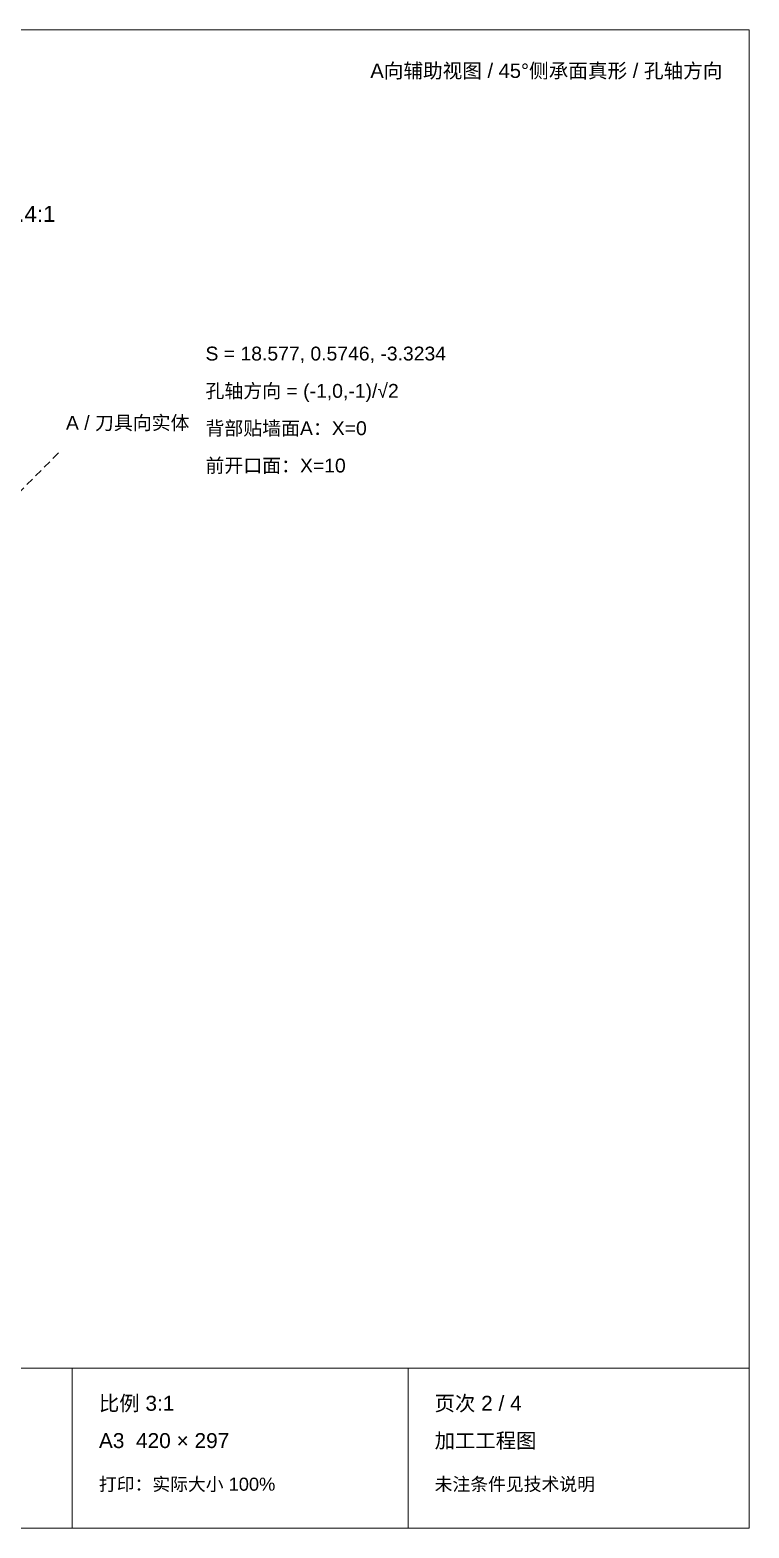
# Paper-space layout '02_PAGE' of a CAD drawing. Header units: millimetres. Extents: x 8 to 412, y 8 to 289.
# Drawn here: x 277.1 to 412, y 8 to 289 of the extents above; entities that cross this region are included whole.
import ezdxf
from ezdxf.enums import TextEntityAlignment as Align

# ---------------------------------------------------------------- set-up
doc = ezdxf.new("R2010")
doc.units = ezdxf.units.MM
doc.linetypes.add('S45_HIDDEN', pattern=[2.3, 1.5, -0.8])
doc.layers.add('ANNOTATIONS', color=7, linetype='CONTINUOUS', lineweight=18)
doc.layers.add('HIDDEN', color=7, linetype='S45_HIDDEN', lineweight=13)
doc.styles.add('CJK', font='Arial Unicode.ttf')

psp = doc.layouts.new('02_PAGE')

# ---------------------------------------------------------------- linework, layer by layer
at = {"layer": 'ANNOTATIONS'}
for p, q in [((412, 289), (8, 289)), ((412, 8), (412, 289)), ((8, 38), (412, 38)), ((285, 8), (285, 38)), ((348, 8), (348, 38)), ((8, 8), (412, 8))]:
    psp.add_line(p, q, dxfattribs=at)
at = {"layer": 'HIDDEN'}
psp.add_line((282.43, 209.65), (247.79, 175), dxfattribs=at)

# ---------------------------------------------------------------- texts
at = {"layer": 'ANNOTATIONS', "style": 'CJK'}
psp.add_text('A向辅助视图 / 45°侧承面真形 / 孔轴方向', height=2.7, dxfattribs=at).set_placement((407, 280), align=Align.RIGHT)
psp.add_text('侧剖方向参考：实际主视轮廓 2.4:1', height=3, dxfattribs=at).set_placement((250, 253), align=Align.CENTER)
for s, height, p in [('S = 18.577, 0.5746, -3.3234', 2.6, (310, 227)), ('孔轴方向 = (-1,0,-1)/√2', 2.6, (310, 220)), ('A / 刀具向实体', 2.6, (283.81, 214.02)), ('背部贴墙面A：X=0', 2.6, (310, 213)), ('前开口面：X=10', 2.6, (310, 206)), ('比例 3:1', 2.8, (290, 30)), ('页次 2 / 4', 2.8, (353, 30)), ('A3  420 × 297', 2.8, (290, 23)), ('加工工程图', 2.8, (353, 23)), ('打印：实际大小 100%', 2.45, (290, 15)), ('未注条件见技术说明', 2.45, (353, 15))]:
    psp.add_text(s, height=height, dxfattribs=at).set_placement(p)

doc.saveas('drawing.dxf')
